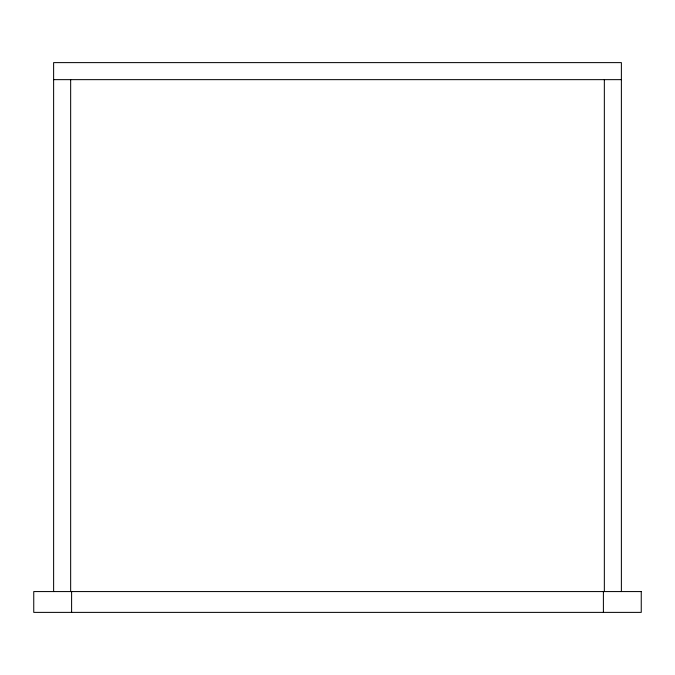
<?xml version="1.0" encoding="UTF-8"?>
<svg xmlns="http://www.w3.org/2000/svg" width="675" height="675" viewBox="0 0 675 675"><rect width="100%" height="100%" fill="white"/><g stroke="black" fill="none" stroke-linecap="round" stroke-linejoin="round"><path stroke-width="1.01" d="M53.62 79.642L621.38 79.642M621.38 591.57L621.38 62.615L53.62 62.615L53.62 591.57M604.344 79.642L604.344 591.57M603.399 591.57L603.399 612.385M71.601 591.57L71.601 612.385M70.656 79.642L70.656 591.57M641.25 591.57L33.75 591.57L33.75 612.385L641.25 612.385L641.25 591.57"/></g></svg>
